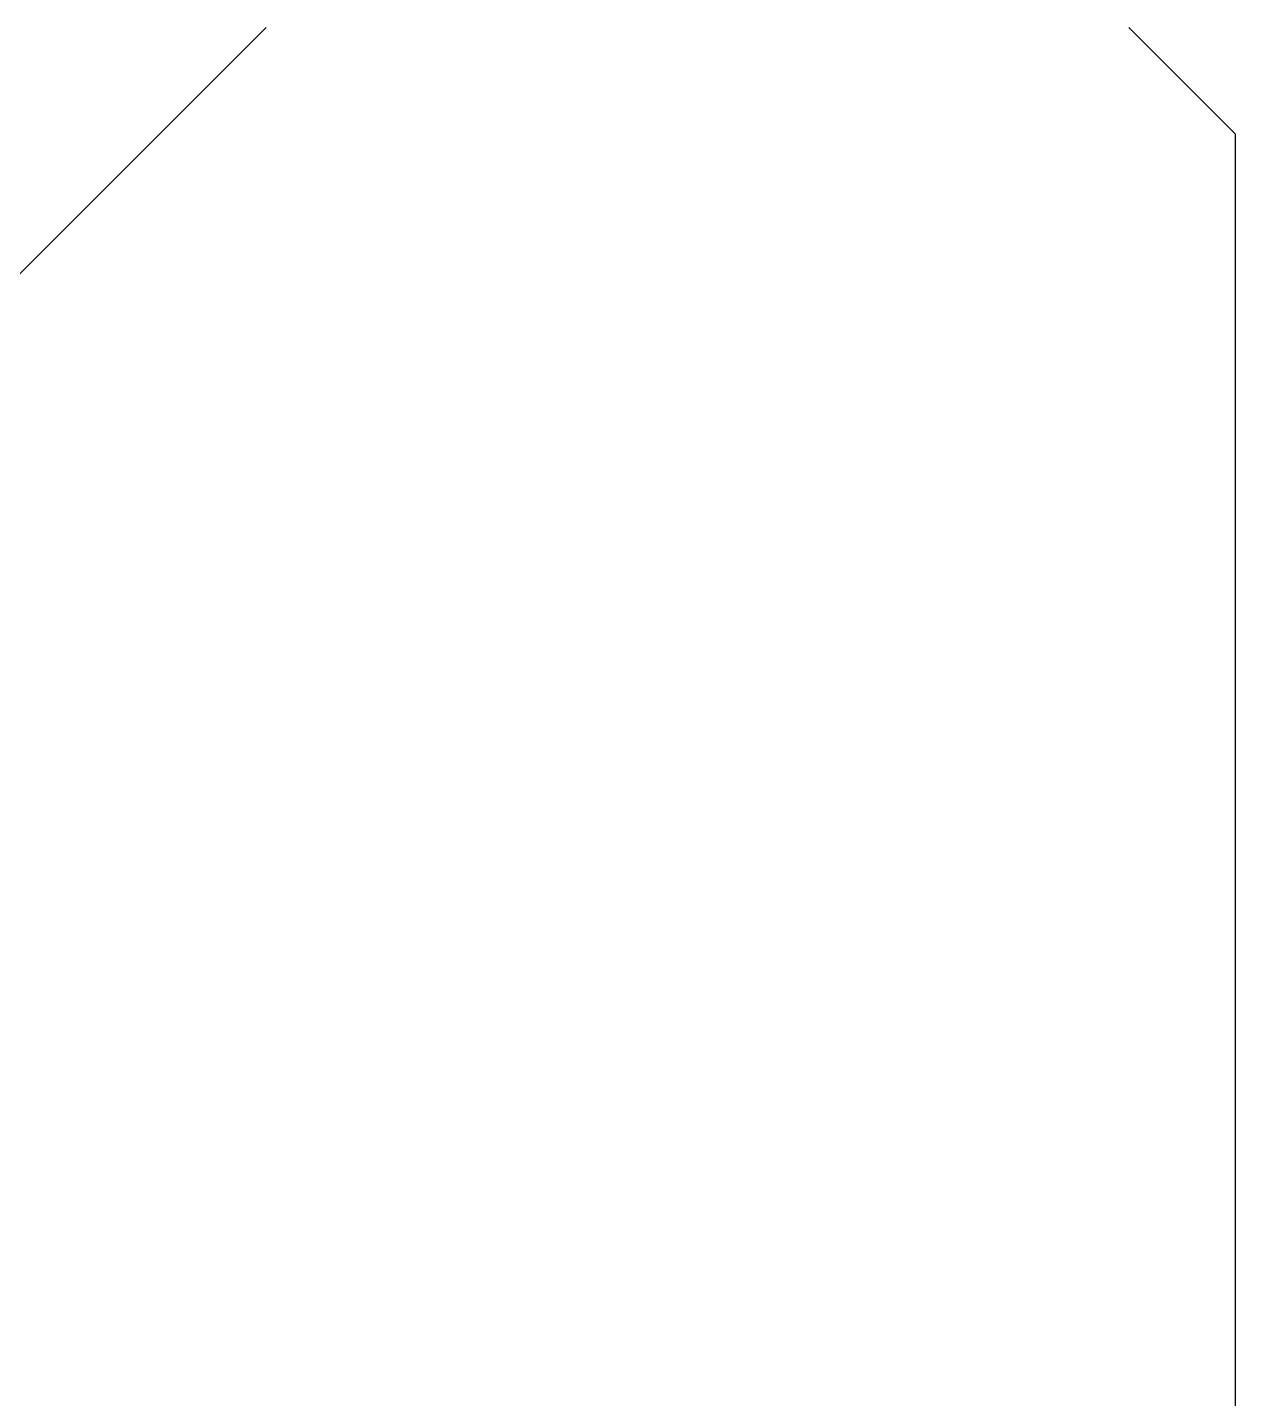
# Model space of a CAD drawing. Header units: millimetres. Extents: x 0 to 279, y 0 to 216.
# Drawn here: x 236.802 to 237.521, y 96.933 to 97.75 of the extents above; entities that cross this region are included whole.
import ezdxf

# ---------------------------------------------------------------- set-up
doc = ezdxf.new("R2010")
doc.units = ezdxf.units.MM
doc.layers.add('TITLE_BLOCK_TEXT', color=8, linetype='Continuous')

msp = doc.modelspace()

# ---------------------------------------------------------------- hatches: boundary and pattern name
at = {"layer": 'TITLE_BLOCK_TEXT', "linetype": 'Continuous', "lineweight": 18}
h = msp.add_hatch(dxfattribs=at)
h.set_pattern_fill('ANSI31', color=256, style=0)
edge = h.paths.add_edge_path(flags=0)
edge.add_arc((236.52811, 97.84289), 0.13547, 270, 316.56746, ccw=False)
edge.add_line((236.52811, 97.70743), (236.23774, 97.70743))
edge.add_line((236.23774, 97.70743), (236.23774, 96.80173))
edge.add_ellipse((235.40441, 96.47809), major_axis=(3.48004, 0), ratio=0.0957843, start_angle=53.41637, end_angle=76.14528, ccw=False)
edge.add_spline(control_points=[(237.47849, 96.74576), (237.48556, 96.75226), (237.49261, 96.7589), (237.49969, 96.7655), (237.50323, 96.7688), (237.50678, 96.77209), (237.51034, 96.77537), (237.5139, 96.77865), (237.51746, 96.78192), (237.52103, 96.78519)], knot_values=[0, 0, 0, 0, 0.000174, 0.000174, 0.000174, 0.000261, 0.000261, 0.000261, 0.000348, 0.000348, 0.000348, 0.000348], weights=[1, 1, 1, 1, 1, 1, 1, 1, 1, 1], degree=3, periodic=0)
edge.add_line((237.52103, 96.78519), (237.52107, 97.68626))
edge.add_line((237.52107, 97.68626), (237.45757, 97.74976))
edge.add_line((237.45757, 97.74976), (236.62648, 97.74976))

# ---------------------------------------------------------------- linework, layer by layer
at = {"color": 7, "linetype": 'Continuous', "lineweight": 25}
for p, q in [((237.52107, 97.68626), (237.45757, 97.74976)), ((237.52107, 96.78529), (237.52107, 97.68626))]:
    msp.add_line(p, q, dxfattribs=at)

doc.saveas('drawing.dxf')
